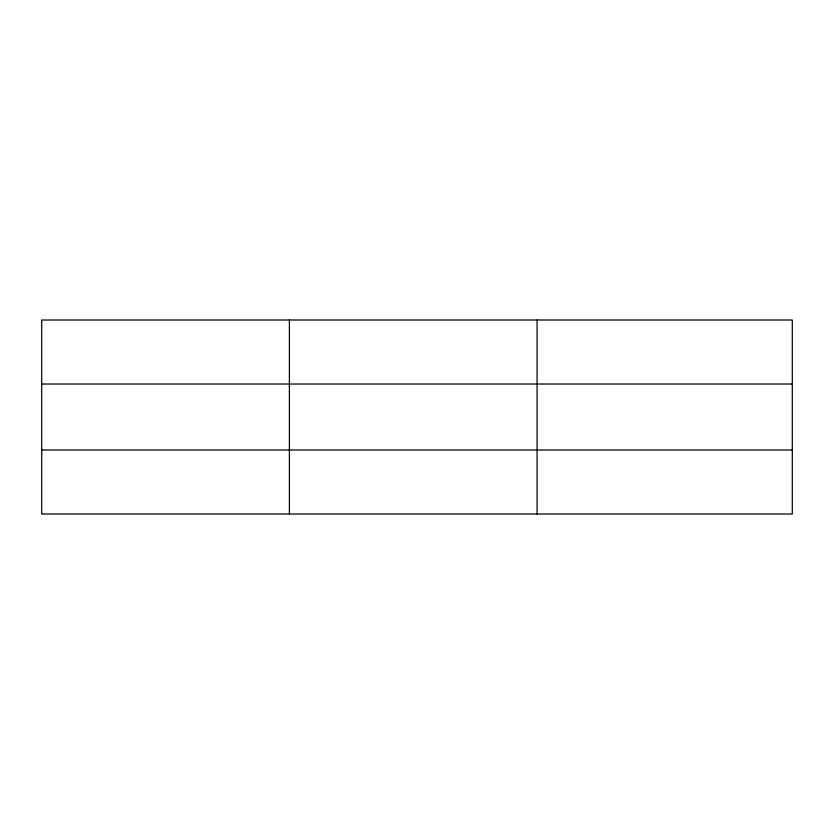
<?xml version="1.0" encoding="UTF-8"?>
<svg xmlns="http://www.w3.org/2000/svg" width="834" height="834" viewBox="0 0 834 834"><rect width="100%" height="100%" fill="white"/><g stroke="black" fill="none" stroke-linecap="round" stroke-linejoin="round"><path stroke-width="1.25" d="M289.398 320.006L289.398 513.994M537.096 320.006L537.096 513.994M792.3 449.974L792.3 513.994L41.7 513.994L41.7 320.006L792.3 320.006L792.3 449.974L41.7 449.974M41.7 384.026L792.3 384.026"/></g></svg>
